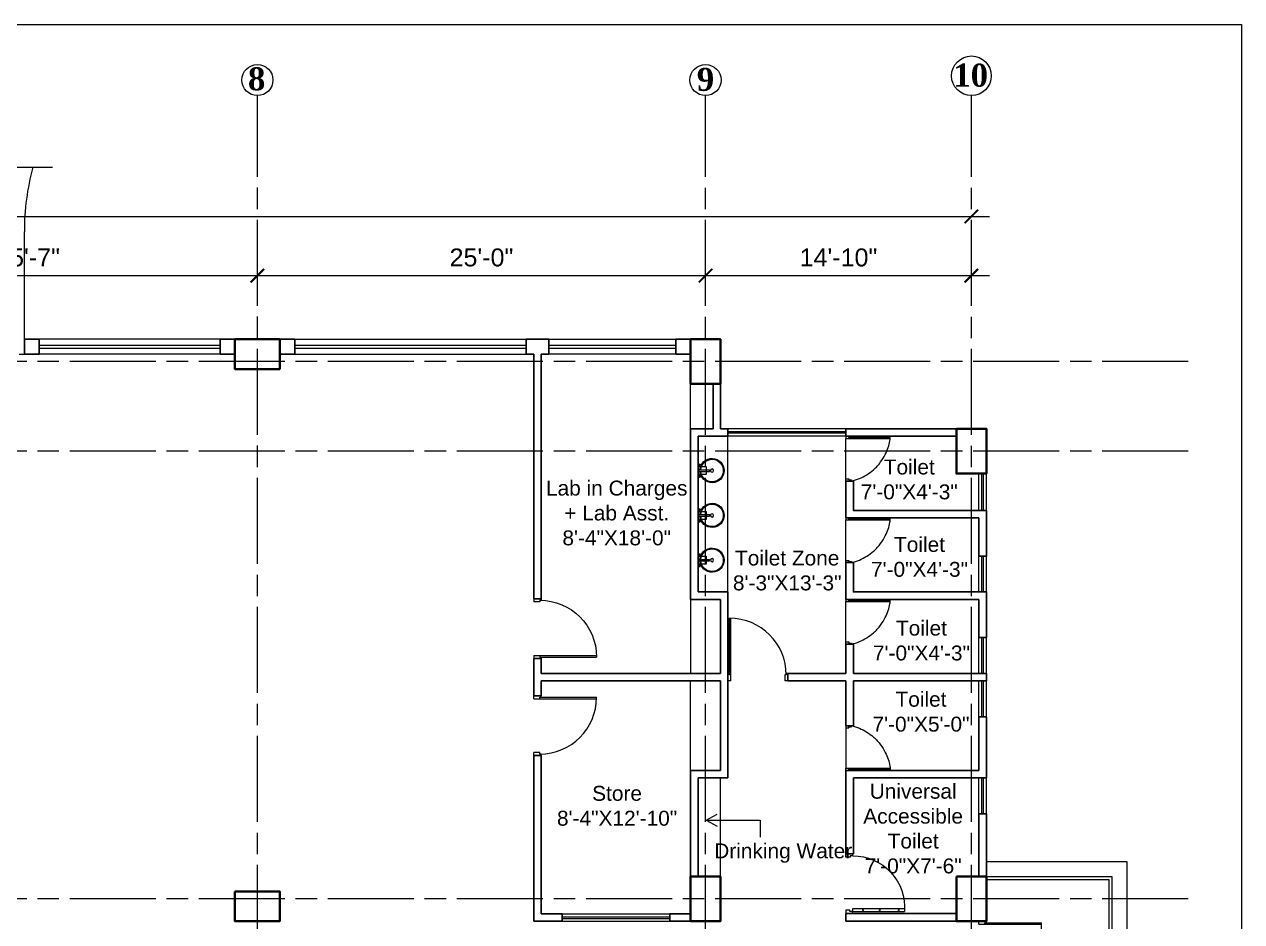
# Model space of a CAD drawing. Header units: inches. Extents: x -12 to 20935469, y -1604 to 24729220.
# Drawn here: x 20833420 to 20834235, y 24724146 to 24724746 of the extents above; entities that cross this region are included whole.
import ezdxf

# ---------------------------------------------------------------- set-up
doc = ezdxf.new("R2010")
doc.units = ezdxf.units.IN
doc.header["$LTSCALE"] = 0.03
doc.header["$MEASUREMENT"] = 0
doc.header["$PDMODE"] = 32
doc.header["$PDSIZE"] = 15
doc.linetypes.add('ACAD_ISO08W100', pattern=[36, 24, -3, 6, -3])
doc.linetypes.add('DASHED2', pattern=[0.375, 0.25, -0.125])
for name, color, linetype, lineweight in [('column', 1, 'Continuous', 40), ('Dim Line', 252, 'Continuous', 13), ('Door', 7, 'Continuous', 18), ('Dot', 253, 'Continuous', 0), ('Glass Line', 252, 'Continuous', 9), ('Grid Line', 252, 'Continuous', 18), ('Hatch', 253, 'Continuous', 15), ('Main Wall', 7, 'Continuous', 30), ('STAIR', 46, 'Continuous', 15), ('TOILET FIXTURE', 142, 'Continuous', 5), ('wind.', 150, 'Continuous', 20)]:
    doc.layers.add(name, color=color, linetype=linetype, lineweight=lineweight)
doc.layers.add('TEXT', color=7, linetype='Continuous')
doc.styles.add('2', font='swisscl.ttf')
doc.styles.add('RomanS', font='arial.ttf', dxfattribs={"height": 12})
doc.styles.get("Standard").update_dxf_attribs({"font": 'timesbd.ttf'})
doc.dimstyles.new('Aec_Arch_I', dxfattribs={"dimscale": 96, "dimtxt": 12, "dimasz": 0.09375, "dimexe": 0.125, "dimexo": 0.125, "dimgap": 0.0625, "dimtad": 1, "dimdec": 0, "dimzin": 3, "dimdsep": 46, "dimlunit": 4, "dimtxsty": 'RomanS', "dimblk1": 'ARCHTICK', "dimblk2": 'ARCHTICK', "dimsah": 1, "dimcen": 0.09375, "dimdle": 0.125, "dimadec": 0, "dimazin": 0, "dimtfac": 0.75, "dimtdec": 0, "dimtmove": 2, "dimatfit": 3, "dimldrblk": 'ARCHTICK', "dimfxl": 1, "dimfrac": 1, "dimtolj": 1, "dimtzin": 0, "dimarcsym": 0})

# ---------------------------------------------------------------- blocks, each defined once
blk = doc.blocks.new('$D40')
at = {"layer": 'Door'}
for p, q in [((1, 4), (1, 42)), ((2, 0), (2, 41.99)), ((1, 5), (0, 5)), ((2, 0), (0, 0)), ((2, 4), (1, 4)), ((39, 4), (38, 4)), ((38, 4), (38, 0)), ((40, 0), (38, 0)), ((40, 5), (38.99, 5)), ((39, 5), (39, 4))]:
    blk.add_line(p, q, dxfattribs=at)
blk.add_arc((1, 4), 38, 0, 90, dxfattribs=at)
blk = doc.blocks.new('sssss-flat-876')
at = {"layer": 'Door', "linetype": 'Continuous', "ltscale": 3}
blk.add_line((3666.52, 84027.2), (3666.52, 84055.74), dxfattribs=at)
at = {"layer": 'Door', "linetype": 'Continuous', "ltscale": 3, "extrusion": (-7.21527e-09, -3.35624e-18, 1), "elevation": 0}
for points in [[(3666.52, 84057.2), (3666.52, 84055.74), (3668.35, 84055.74), (3668.35, 84056.47), (3670.18, 84056.47), (3670.18, 84057.2)], [(3668.35, 84055.74), (3696.16, 84055.74), (3696.16, 84056.47), (3668.35, 84056.47)]]:
    blk.add_lwpolyline(points, close=True, dxfattribs=at)
at = {"layer": 'Door', "linetype": 'Continuous', "ltscale": 3, "flags": 128}
blk.add_lwpolyline([(3670.18, 84027.2, 0.04096), (3675.47, 84028.9, 0.082496), (3684.93, 84034.78, 0.052187), (3689.72, 84039.97, 0.043988), (3692.86, 84045.05, 0.036571), (3694.75, 84049.63, 0.034751), (3695.92, 84054.2, 0.011435), (3696.16, 84055.74)], format="xyb", dxfattribs=at)
at = {"layer": 'Door', "linetype": 'Continuous', "ltscale": 3}
blk.add_lwpolyline([(3666.52, 84027.2), (3666.52, 84028.66), (3668.35, 84028.66), (3668.35, 84027.93), (3670.18, 84027.93), (3670.18, 84027.2)], close=True, dxfattribs=at)
blk = doc.blocks.new('Door_45')
at = {"layer": 'Door'}
for p, q in [((1.5, 4.97), (1.5, 43.97)), ((1.5, 40.03), (2.25, 40.03)), ((2.25, 40.03), (2.25, 39.53)), ((2.25, 39.53), (2.75, 39.53)), ((2.75, 39.53), (2.75, 40.03)), ((2.75, 40.03), (3.5, 40.03)), ((3.5, 44.03), (3.5, 4.97)), ((1.5, 25.77), (2.25, 25.77)), ((2.25, 25.77), (2.25, 25.27)), ((2.25, 25.27), (2.75, 25.27)), ((2.75, 25.77), (3.5, 25.77)), ((2.75, 25.27), (2.75, 25.77)), ((1.5, 12.57), (2.25, 12.57)), ((2.25, 12.57), (2.25, 13.07)), ((2.25, 13.07), (2.75, 13.07)), ((2.75, 13.07), (2.75, 12.57)), ((2.75, 12.57), (3.5, 12.57)), ((0, -0.03), (0, 4.97)), ((0, 4.97), (1.5, 4.97)), ((3.5, 4.97), (1.5, 4.97)), ((1.5, 4.97), (1.5, 2.97)), ((1.5, 2.97), (2.5, 2.97)), ((2.5, 2.97), (2.5, -0.03)), ((42.5, 3), (42.5, -0.03)), ((43.5, 3), (42.5, 3)), ((45, 5), (43.5, 5)), ((43.5, 5), (43.5, 3)), ((45, -0.03), (45, 5)), ((2.5, -0.03), (0, -0.03)), ((42.5, -0.03), (45, -0.03))]:
    blk.add_line(p, q, dxfattribs=at)
blk.add_arc((4.66, 5.26), 38.84, 359.62325, 94.66847, dxfattribs=at)
blk = doc.blocks.new('7-flat-72')
at = {"layer": 'Glass Line', "color": 8, "ltscale": 20}
for p, q in [((-64476.55, 376959.41), (-64476.55, 376966.61)), ((-64475.47, 376966.61), (-64476.55, 376966.61)), ((-64475.47, 376959.41), (-64475.47, 376966.61)), ((-64478.71, 376960.49), (-64480.33, 376960.49)), ((-64480.33, 376959.52), (-64480.33, 376960.49)), ((-64478.71, 376959.52), (-64480.33, 376959.52)), ((-64480.33, 376959.05), (-64480.33, 376959.41)), ((-64478.71, 376959.41), (-64480.33, 376959.41)), ((-64478.71, 376959.05), (-64480.33, 376959.05)), ((-64480.28, 376959.52), (-64480.28, 376960.49)), ((-64480.15, 376959.52), (-64480.15, 376960.49)), ((-64480.15, 376959.41), (-64480.15, 376959.52)), ((-64479.92, 376959.52), (-64479.92, 376960.49)), ((-64479.52, 376959.52), (-64479.52, 376960.49)), ((-64479.13, 376959.52), (-64479.13, 376960.49)), ((-64478.9, 376959.52), (-64478.9, 376960.49)), ((-64478.89, 376959.41), (-64478.89, 376959.52)), ((-64478.77, 376959.52), (-64478.77, 376960.49)), ((-64478.71, 376959.52), (-64478.71, 376960.49)), ((-64478.71, 376959.05), (-64478.71, 376959.41)), ((-64475.11, 376959.41), (-64476.91, 376959.41)), ((-64476.91, 376959.05), (-64476.91, 376959.41)), ((-64475.11, 376959.05), (-64476.91, 376959.05)), ((-64475.11, 376959.05), (-64475.11, 376959.41)), ((-64473.31, 376960.49), (-64471.69, 376960.49)), ((-64473.31, 376959.52), (-64473.31, 376960.49)), ((-64473.31, 376959.52), (-64471.69, 376959.52)), ((-64473.31, 376959.05), (-64473.31, 376959.41)), ((-64473.31, 376959.41), (-64471.69, 376959.41)), ((-64473.31, 376959.05), (-64471.69, 376959.05)), ((-64473.26, 376959.52), (-64473.26, 376960.49)), ((-64473.13, 376959.52), (-64473.13, 376960.49)), ((-64473.13, 376959.41), (-64473.13, 376959.52)), ((-64472.9, 376959.52), (-64472.9, 376960.49)), ((-64472.5, 376959.52), (-64472.5, 376960.49)), ((-64472.11, 376959.52), (-64472.11, 376960.49)), ((-64471.88, 376959.52), (-64471.88, 376960.49)), ((-64471.87, 376959.41), (-64471.87, 376959.52)), ((-64471.75, 376959.52), (-64471.75, 376960.49)), ((-64471.69, 376959.52), (-64471.69, 376960.49)), ((-64471.69, 376959.05), (-64471.69, 376959.41))]:
    blk.add_line(p, q, dxfattribs=at)
blk.add_circle((-64476.02, 376968.4, 0), 1.08, dxfattribs=at)
for radius, start, end in [(8.1, 273.83345, 266.18834), (7.55, 274.11503, 265.90676)]:
    blk.add_arc((-64476.02, 376968.4, 0), radius, start, end, dxfattribs=at)
blk = doc.blocks.new('SFSFSFS-flat-72')
at = {"layer": 'TOILET FIXTURE', "ltscale": 0.2}
blk.add_lwpolyline([(-3918.47, -3608.1), (-3918.47, -3602.7), (-3923.87, -3602.7), (-3923.87, -3608.1)], close=True, dxfattribs=at)
at = {"layer": 'TOILET FIXTURE', "ltscale": 20}
blk.add_blockref('7-flat-72', (60554.84, -380567.16), dxfattribs=at)
blk = doc.blocks.new('_ArchTick')
at = {"color": 0, "linetype": 'ByBlock', "lineweight": 35, "const_width": 0.15}
blk.add_lwpolyline([(-0.5, -0.5), (0.5, 0.5)], dxfattribs=at)
blk = doc.blocks.new('*D23')
at = {"layer": 'Defpoints', "color": 0, "transparency": 16777216}
for p in [(20832166.78, 24724578.17), (20832473.78, 24724578.17), (20832473.78, 24724578.17)]:
    blk.add_point(p, dxfattribs=at)
at = {"layer": 'Dim Line', "color": 0, "lineweight": -2, "transparency": 16777216}
for p, q in [((20832154.78, 24724578.17), (20832485.78, 24724578.17)), ((20832166.78, 24724566.17), (20832166.78, 24724566.17)), ((20832473.78, 24724566.17), (20832473.78, 24724566.17))]:
    blk.add_line(p, q, dxfattribs=at)
at = {"layer": 'Dim Line', "color": 0, "lineweight": -2, "transparency": 16777216, "xscale": 9, "yscale": 9, "zscale": 9, "rotation": 180}
blk.add_blockref('_ArchTick', (20832166.78, 24724578.17), dxfattribs=at)
at = {"layer": 'Dim Line', "color": 0, "lineweight": -2, "transparency": 16777216, "xscale": 9, "yscale": 9, "zscale": 9}
blk.add_blockref('_ArchTick', (20832473.78, 24724578.17), dxfattribs=at)
at = {"layer": 'Dim Line', "color": 0, "transparency": 16777216, "insert": (20832320.28, 24724590.29), "char_height": 12, "attachment_point": 5, "style": 'RomanS'}
blk.add_mtext('\\A1;25\'-7"', dxfattribs=at)
blk = doc.blocks.new('*D10')
at = {"layer": 'Defpoints', "color": 0, "transparency": 16777216}
for p in [(20832473.78, 24724578.17), (20832773.78, 24724578.17), (20832773.78, 24724578.17)]:
    blk.add_point(p, dxfattribs=at)
at = {"layer": 'Dim Line', "color": 0, "lineweight": -2, "transparency": 16777216}
blk.add_line((20832461.78, 24724578.17), (20832785.78, 24724578.17), dxfattribs=at)
at = {"layer": 'Dim Line', "color": 0, "lineweight": -2, "transparency": 16777216, "xscale": 9, "yscale": 9, "zscale": 9, "rotation": 180}
blk.add_blockref('_ArchTick', (20832473.78, 24724578.17), dxfattribs=at)
at = {"layer": 'Dim Line', "color": 0, "lineweight": -2, "transparency": 16777216, "xscale": 9, "yscale": 9, "zscale": 9}
blk.add_blockref('_ArchTick', (20832773.78, 24724578.17), dxfattribs=at)
at = {"layer": 'Dim Line', "color": 0, "transparency": 16777216, "insert": (20832623.78, 24724590.29), "char_height": 12, "attachment_point": 5, "style": 'RomanS'}
blk.add_mtext('\\A1;25\'-0"', dxfattribs=at)
blk = doc.blocks.new('*D11')
at = {"layer": 'Defpoints', "color": 0, "transparency": 16777216}
for p in [(20832773.78, 24724578.17), (20832951.75, 24724578.17), (20832951.75, 24724578.17)]:
    blk.add_point(p, dxfattribs=at)
at = {"layer": 'Dim Line', "color": 0, "lineweight": -2, "transparency": 16777216}
for p, q in [((20832761.78, 24724578.17), (20832963.75, 24724578.17)), ((20832951.75, 24724566.17), (20832951.75, 24724566.17))]:
    blk.add_line(p, q, dxfattribs=at)
at = {"layer": 'Dim Line', "color": 0, "lineweight": -2, "transparency": 16777216, "xscale": 9, "yscale": 9, "zscale": 9, "rotation": 180}
blk.add_blockref('_ArchTick', (20832773.78, 24724578.17), dxfattribs=at)
at = {"layer": 'Dim Line', "color": 0, "lineweight": -2, "transparency": 16777216, "xscale": 9, "yscale": 9, "zscale": 9}
blk.add_blockref('_ArchTick', (20832951.75, 24724578.17), dxfattribs=at)
at = {"layer": 'Dim Line', "color": 0, "transparency": 16777216, "insert": (20832862.77, 24724590.29), "char_height": 12, "attachment_point": 5, "style": 'RomanS'}
blk.add_mtext('\\A1;14\'-10"', dxfattribs=at)
blk = doc.blocks.new('*D13')
at = {"layer": 'Defpoints', "color": 0, "transparency": 16777216}
for p in [(20832951.75, 24724617.81), (20830948.31, 24724610.75), (20832951.75, 24724610.75)]:
    blk.add_point(p, dxfattribs=at)
at = {"layer": 'Dim Line', "color": 0, "lineweight": -2, "transparency": 16777216}
for p, q in [((20830948.31, 24724622.75), (20830948.31, 24724629.81)), ((20832951.75, 24724622.75), (20832951.75, 24724629.81)), ((20830936.31, 24724617.81), (20832963.75, 24724617.81))]:
    blk.add_line(p, q, dxfattribs=at)
at = {"layer": 'Dim Line', "color": 0, "lineweight": -2, "transparency": 16777216, "xscale": 9, "yscale": 9, "zscale": 9, "rotation": 180}
blk.add_blockref('_ArchTick', (20830948.31, 24724617.81), dxfattribs=at)
at = {"layer": 'Dim Line', "color": 0, "lineweight": -2, "transparency": 16777216, "xscale": 9, "yscale": 9, "zscale": 9}
blk.add_blockref('_ArchTick', (20832951.75, 24724617.81), dxfattribs=at)
at = {"layer": 'Dim Line', "color": 0, "transparency": 16777216, "insert": (20831950.03, 24724629.94), "char_height": 12, "attachment_point": 5, "style": 'RomanS'}
blk.add_mtext('\\A1;166\'-11"', dxfattribs=at)
blk = doc.blocks.new('fff')
at = {"layer": 'Grid Line', "color": 252, "linetype": 'ACAD_ISO08W100', "lineweight": 9, "ltscale": 80, "true_color": 0x939598}
for p, q in [((20832473.78, 24723521.11), (20832473.78, 24724698.79)), ((20832773.78, 24723521.1), (20832773.78, 24724698.78)), ((20832951.75, 24723521.1), (20832951.75, 24724698.78)), ((20833096.95, 24724520.61), (20830726.15, 24724520.61)), ((20833096.95, 24724460.62), (20830726.15, 24724460.62)), ((20833096.95, 24724160.75), (20830726.15, 24724160.75))]:
    blk.add_line(p, q, dxfattribs=at)
at = {"layer": 'Dim Line'}
for base, p1, p2, picture, middle in [((20832951.75, 24724617.81), (20830948.31, 24724610.75), (20832951.75, 24724610.75), '*D13', (20831950.03, 24724629.94)), ((20832473.78, 24724578.17), (20832166.78, 24724578.17), (20832473.78, 24724578.17), '*D23', (20832320.28, 24724590.29)), ((20832773.78, 24724578.17), (20832473.78, 24724578.17), (20832773.78, 24724578.17), '*D10', (20832623.78, 24724590.29)), ((20832951.75, 24724578.17), (20832773.78, 24724578.17), (20832951.75, 24724578.17), '*D11', (20832862.77, 24724590.29))]:
    dim = blk.add_linear_dim(base=base, p1=p1, p2=p2, dimstyle='Aec_Arch_I', dxfattribs=at)
    dim.commit()
    dim.dimension.update_dxf_attribs({"geometry": picture, "text_midpoint": middle})

msp = doc.modelspace()

# ---------------------------------------------------------------- linework, layer by layer
for p, q in [((20833590.89, 24724535.62), (20833590.89, 24724525.62)), ((20833600.89, 24724535.62), (20833600.89, 24724525.63)), ((20833865.89, 24724475.61), (20833865.89, 24724505.6)), ((20833890.89, 24724366.38), (20833890.89, 24724470.61)), ((20833885.89, 24724175.72), (20833885.89, 24724241.76)), ((20834063.86, 24724185.72), (20834157.86, 24724185.72)), ((20834157.86, 24724185.72), (20834157.86, 24723635.73))]:
    msp.add_line(p, q)
at = {"layer": 'column', "lineweight": 40, "ltscale": 20}
for points in [[(20833560.89, 24724535.62), (20833560.89, 24724515.62), (20833590.89, 24724515.62), (20833590.89, 24724535.62)], [(20833865.89, 24724535.61), (20833885.89, 24724535.61), (20833885.89, 24724505.61), (20833865.89, 24724505.61)], [(20834043.86, 24724475.61), (20834063.86, 24724475.61), (20834063.86, 24724445.61), (20834043.86, 24724445.61)], [(20833865.89, 24724175.72), (20833885.89, 24724175.72), (20833885.89, 24724145.75), (20833865.89, 24724145.75)], [(20834043.86, 24724175.75), (20834063.86, 24724175.75), (20834063.86, 24724145.75), (20834043.86, 24724145.75)], [(20833560.89, 24724165.74), (20833560.89, 24724145.74), (20833590.89, 24724145.75), (20833590.89, 24724165.75)]]:
    msp.add_lwpolyline(points, close=True, dxfattribs=at)
at = {"layer": 'Defpoints'}
msp.add_lwpolyline([(20831795.89, 24724746.49), (20834234.75, 24724746.49), (20834234.75, 24723287.97), (20831795.89, 24723287.97)], close=True, dxfattribs=at)
at = {"layer": 'Dot', "color": 0, "linetype": 'DASHED2', "lineweight": 20, "ltscale": 500}
msp.add_line((20833275.89, 24724525.62), (20833419.89, 24724525.62), dxfattribs=at)
at = {"layer": 'Hatch'}
for p, q in [((20833357.69, 24724650.87), (20833438.71, 24724650.87)), ((20833419.89, 24724535.62), (20833419.89, 24724607.62))]:
    msp.add_line(p, q, dxfattribs=at)
at = {"layer": 'Hatch', "lineweight": 5}
for p, q in [((20833865.89, 24724361.38), (20833865.89, 24724311.76)), ((20833865.89, 24724246.76), (20833865.89, 24724306.76))]:
    msp.add_line(p, q, dxfattribs=at)
at = {"layer": 'Hatch'}
msp.add_arc((20833587.89, 24724607.62), 168, 165.08095, 180, dxfattribs=at)
at = {"layer": 'Main Wall', "lineweight": 30}
for p, q in [((20833419.89, 24724535.62), (20833419.89, 24724525.62)), ((20833560.89, 24724535.62), (20833550.89, 24724535.62)), ((20833550.89, 24724535.62), (20833550.89, 24724525.62)), ((20833550.89, 24724525.62), (20833560.89, 24724525.62)), ((20833760.89, 24724525.63), (20833755.89, 24724525.63)), ((20833760.89, 24724361.76), (20833760.89, 24724525.68)), ((20833760.89, 24724525.68), (20833760.89, 24724525.63)), ((20833770.89, 24724529.71), (20833770.89, 24724529.71)), ((20833865.89, 24724531.71), (20833865.89, 24724531.71)), ((20833865.89, 24724529.71), (20833865.89, 24724529.71)), ((20833880.89, 24724475.61), (20833880.89, 24724505.61)), ((20833885.89, 24724475.61), (20833885.89, 24724505.61)), ((20833865.89, 24724361.38), (20833865.89, 24724475.61)), ((20833880.89, 24724475.61), (20833865.89, 24724475.61)), ((20833890.89, 24724475.61), (20833885.89, 24724475.61)), ((20833890.89, 24724470.61), (20833890.89, 24724475.61)), ((20834043.86, 24724475.61), (20833969.89, 24724475.61)), ((20833969.89, 24724470.61), (20833969.89, 24724475.61)), ((20833870.89, 24724366.38), (20833870.89, 24724470.61)), ((20833890.89, 24724470.61), (20833870.89, 24724470.61)), ((20834043.86, 24724470.61), (20833969.89, 24724470.61)), ((20833974.89, 24724440.61), (20833969.89, 24724440.61)), ((20834063.86, 24724390.38), (20834063.86, 24724420.99)), ((20833969.89, 24724415.99), (20834058.86, 24724415.99)), ((20833969.89, 24724385.99), (20833974.89, 24724385.99)), ((20834058.86, 24724390.38), (20834063.86, 24724390.38)), ((20833760.89, 24724361.76), (20833765.89, 24724361.76)), ((20833885.89, 24724361.38), (20833865.89, 24724361.38)), ((20833890.89, 24724366.38), (20833870.89, 24724366.38)), ((20833885.89, 24724311.76), (20833885.89, 24724361.38)), ((20833890.89, 24724311.76), (20833890.89, 24724366.38)), ((20833969.89, 24724361.38), (20834058.86, 24724361.38)), ((20833969.89, 24724331.38), (20833974.89, 24724331.38)), ((20834058.86, 24724335.76), (20834063.86, 24724335.76)), ((20833760.89, 24724296.76), (20833760.89, 24724321.76)), ((20833760.89, 24724321.76), (20833765.89, 24724321.76)), ((20833765.89, 24724321.76), (20833765.89, 24724311.76)), ((20833765.89, 24724311.76), (20833885.89, 24724311.76)), ((20833890.89, 24724241.76), (20833890.89, 24724311.76)), ((20833930.89, 24724306.76), (20833930.89, 24724311.76)), ((20833765.89, 24724306.76), (20833885.89, 24724306.76)), ((20833765.89, 24724306.76), (20833765.89, 24724296.76)), ((20833885.89, 24724246.76), (20833885.89, 24724306.76)), ((20833930.89, 24724306.76), (20833969.89, 24724306.76)), ((20833969.89, 24724276.76), (20833969.89, 24724306.76)), ((20833974.89, 24724276.76), (20833974.89, 24724306.76)), ((20833760.89, 24724296.76), (20833765.89, 24724296.76)), ((20834058.86, 24724282.76), (20834063.86, 24724282.76)), ((20834063.86, 24724241.76), (20834063.86, 24724282.76)), ((20833969.89, 24724276.76), (20833974.89, 24724276.76)), ((20833760.89, 24724145.74), (20833760.89, 24724256.76)), ((20833760.89, 24724256.76), (20833765.89, 24724256.76)), ((20833765.89, 24724150.74), (20833765.89, 24724256.76)), ((20833865.89, 24724175.74), (20833865.89, 24724246.76)), ((20833885.89, 24724246.76), (20833865.89, 24724246.76)), ((20833969.89, 24724190.92), (20833969.89, 24724246.76)), ((20833969.89, 24724246.76), (20834058.86, 24724246.76)), ((20833870.89, 24724175.74), (20833870.89, 24724241.76)), ((20833890.89, 24724241.76), (20833870.89, 24724241.76)), ((20833974.89, 24724190.92), (20833974.89, 24724241.76)), ((20833974.89, 24724241.76), (20834063.86, 24724241.76)), ((20834058.86, 24724217.76), (20834063.86, 24724217.76)), ((20834058.86, 24724217.76), (20834058.86, 24724175.74)), ((20834063.86, 24724175.74), (20834063.86, 24724217.76)), ((20833969.89, 24724190.92), (20833974.89, 24724190.92)), ((20833779.89, 24724150.74), (20833765.89, 24724150.74)), ((20833779.89, 24724150.74), (20833779.89, 24724145.74)), ((20833865.89, 24724150.75), (20833851.89, 24724150.74)), ((20833851.89, 24724150.74), (20833851.89, 24724145.74)), ((20833865.89, 24724150.75), (20833865.89, 24724150.75)), ((20833969.89, 24724150.92), (20834043.86, 24724150.92)), ((20833969.89, 24724150.92), (20833969.89, 24724145.9)), ((20833974.89, 24724150.92), (20833969.89, 24724150.92)), ((20833779.89, 24724145.74), (20833760.89, 24724145.74)), ((20833865.89, 24724145.75), (20833851.89, 24724145.74)), ((20833969.89, 24724145.9), (20834043.86, 24724145.9))]:
    msp.add_line(p, q, dxfattribs=at)
for points in [[(20833419.89, 24724535.62), (20833429.89, 24724535.62), (20833429.89, 24724525.62), (20833419.89, 24724525.62)], [(20833855.89, 24724535.62), (20833865.89, 24724535.62), (20833865.89, 24724525.63), (20833855.89, 24724525.63)]]:
    msp.add_lwpolyline(points, close=True, dxfattribs=at)
at = {"layer": 'Main Wall'}
msp.add_lwpolyline([(20833590.89, 24724535.62), (20833600.89, 24724535.62), (20833600.89, 24724525.63), (20833590.89, 24724525.63)], close=True, dxfattribs=at)
at = {"layer": 'Main Wall', "lineweight": 30}
for points in [[(20833755.89, 24724525.63), (20833755.89, 24724535.62), (20833770.9, 24724535.62), (20833770.9, 24724525.63), (20833765.89, 24724525.63), (20833765.89, 24724361.76)], [(20833969.89, 24724440.61), (20833969.89, 24724415.99)], [(20833974.89, 24724440.61), (20833974.89, 24724420.99), (20834063.86, 24724420.99)], [(20834058.86, 24724415.99), (20834058.86, 24724390.38)], [(20833969.89, 24724385.99), (20833969.89, 24724361.38)], [(20833974.89, 24724385.99), (20833974.89, 24724366.38), (20834063.86, 24724366.38), (20834063.86, 24724335.76)], [(20834058.86, 24724361.38), (20834058.86, 24724335.76)], [(20833969.89, 24724331.38), (20833969.89, 24724311.76)], [(20833974.89, 24724331.38), (20833974.89, 24724311.76)], [(20833969.89, 24724311.76), (20833930.89, 24724311.76)], [(20833974.89, 24724306.76), (20834063.86, 24724306.76), (20834063.86, 24724311.76), (20833974.89, 24724311.76)], [(20834058.86, 24724282.76), (20834058.86, 24724246.76)]]:
    msp.add_lwpolyline(points, dxfattribs=at)
at = {"layer": 'STAIR', "color": 253, "lineweight": 5}
for p, q in [((20833876.29, 24724213.45), (20833883.59, 24724217.49)), ((20833876.29, 24724213.45), (20833912.52, 24724213.45)), ((20833876.29, 24724213.45), (20833883.59, 24724209.42)), ((20833912.52, 24724213.45), (20833912.52, 24724202.21)), ((20834063.86, 24724175.72), (20834147.86, 24724175.72)), ((20834063.86, 24724173.72), (20834145.86, 24724173.72)), ((20834145.86, 24724173.72), (20834145.86, 24723635.73)), ((20834147.86, 24724175.72), (20834147.86, 24723635.73))]:
    msp.add_line(p, q, dxfattribs=at)
at = {"layer": 'TEXT'}
for centre, radius in [((20833575.89, 24724709.21), 10.42), ((20833875.89, 24724709.2), 10.42), ((20834053.86, 24724712.05), 13.27)]:
    msp.add_circle(centre, radius, dxfattribs=at)
at = {"layer": 'wind.', "lineweight": 5}
for p, q in [((20833550.89, 24724535.62), (20833429.89, 24724535.62)), ((20833600.89, 24724535.62), (20833755.89, 24724535.62)), ((20833770.9, 24724535.62), (20833855.89, 24724535.62)), ((20833550.89, 24724525.62), (20833429.89, 24724525.62)), ((20833600.89, 24724531.62), (20833755.89, 24724531.62)), ((20833600.89, 24724529.62), (20833755.89, 24724529.62)), ((20833600.89, 24724525.62), (20833755.89, 24724525.63)), ((20833770.9, 24724531.68), (20833855.89, 24724531.71)), ((20833770.9, 24724529.68), (20833855.89, 24724529.71)), ((20833770.9, 24724525.71), (20833855.89, 24724525.71)), ((20833969.89, 24724475.61), (20833890.89, 24724475.61)), ((20833969.89, 24724473.61), (20833890.89, 24724473.61)), ((20833969.89, 24724472.61), (20833890.89, 24724472.61)), ((20833969.89, 24724470.61), (20833890.89, 24724470.61)), ((20834058.86, 24724420.99), (20834058.86, 24724445.61)), ((20834060.86, 24724420.99), (20834060.86, 24724445.61)), ((20834061.86, 24724420.99), (20834061.86, 24724445.61)), ((20834063.86, 24724420.99), (20834063.86, 24724445.61)), ((20834058.86, 24724366.38), (20834058.86, 24724390.38)), ((20834060.86, 24724366.38), (20834060.86, 24724390.38)), ((20834061.86, 24724366.38), (20834061.86, 24724390.38)), ((20834063.86, 24724366.38), (20834063.86, 24724390.38)), ((20834058.86, 24724311.76), (20834058.86, 24724335.76)), ((20834060.86, 24724311.76), (20834060.86, 24724335.76)), ((20834061.86, 24724311.76), (20834061.86, 24724335.76)), ((20834063.86, 24724311.76), (20834063.86, 24724335.76)), ((20834058.86, 24724282.76), (20834058.86, 24724306.76)), ((20834060.86, 24724282.76), (20834060.86, 24724306.76)), ((20834061.86, 24724282.76), (20834061.86, 24724306.76)), ((20834063.86, 24724282.76), (20834063.86, 24724306.76)), ((20834058.86, 24724217.76), (20834058.86, 24724241.76)), ((20834060.86, 24724217.76), (20834060.86, 24724241.76)), ((20834061.86, 24724217.76), (20834061.86, 24724241.76)), ((20834063.86, 24724217.76), (20834063.86, 24724241.76)), ((20833779.89, 24724150.74), (20833851.89, 24724150.74)), ((20833779.89, 24724148.74), (20833851.89, 24724148.74)), ((20833779.89, 24724147.74), (20833851.89, 24724147.74)), ((20833779.89, 24724145.74), (20833865.89, 24724145.74))]:
    msp.add_line(p, q, dxfattribs=at)
at = {"layer": 'wind.'}
for p, q in [((20833429.89, 24724531.68), (20833550.89, 24724531.71)), ((20833429.89, 24724529.68), (20833550.89, 24724529.71)), ((20833590.89, 24724531.62), (20833590.89, 24724531.62)), ((20833590.89, 24724529.62), (20833590.89, 24724529.62))]:
    msp.add_line(p, q, dxfattribs=at)

# ---------------------------------------------------------------- block references
msp.add_blockref('fff', (1102.11, 0))
at = {"layer": 'Door', "ltscale": 20}
for p in [(20830303.37, 24640413.41), (20830303.37, 24640358.79), (20830303.37, 24640304.18)]:
    msp.add_blockref('sssss-flat-876', p, dxfattribs=at)
at = {"layer": 'Door', "xscale": -1, "rotation": 270}
msp.add_blockref('$D40', (20833760.89, 24724321.76), dxfattribs=at)
at = {"layer": 'Door'}
msp.add_blockref('$D40', (20833890.89, 24724306.76), dxfattribs=at)
at = {"layer": 'Door', "rotation": 270}
for p in [(20833760.89, 24724296.76), (20834058.86, 24724145.75)]:
    msp.add_blockref('$D40', p, dxfattribs=at)
at = {"layer": 'Door', "ltscale": 20, "xscale": -1, "rotation": 180}
msp.add_blockref('sssss-flat-876', (20830303.37, 24808303.96), dxfattribs=at)
at = {"layer": 'Door', "color": 250, "ltscale": 20, "xscale": -0.8888888888759539, "yscale": 0.8888888888759539, "zscale": 0.8888888888759539, "rotation": 270}
msp.add_blockref('Door_45', (20833969.92, 24724150.92), dxfattribs=at)
at = {"layer": 'TOILET FIXTURE', "ltscale": 20, "xscale": -1, "rotation": 270}
for p in [(20837478.99, 24728368.79), (20837478.99, 24728338.79), (20837478.99, 24728308.79)]:
    msp.add_blockref('SFSFSFS-flat-72', p, dxfattribs=at)

# ---------------------------------------------------------------- texts
at = {"layer": 'TEXT', "char_height": 15.435, "width": 227.4581, "attachment_point": 8, "rotation": 0}
for s, insert in [('\\A1;10', (20834053.35, 24724704.49)), ('\\A1;8', (20833575.38, 24724702.04)), ('\\A1;9', (20833875.85, 24724701.72))]:
    msp.add_mtext(s, dxfattribs=dict(at, insert=insert))
at = {"layer": 'TEXT', "color": 30, "lineweight": 5, "ltscale": 20, "char_height": 10, "attachment_point": 2, "style": '2'}
for s, width, gutter_width, insert in [('{\\fArial|b0|i0|c0|p34;\\C0;Toilet \\P7\'-0"X4\'-3"}', 104.7597, 0.5, (20834012.25, 24724455.04)), ('{\\fArial|b0|i0|c0|p34;\\C0;Lab in Charges + Lab Asst. \\P8\'-4"X18\'-0"}', 97.7774, 0.5, (20833816.42, 24724440.9)), ('{\\fArial|b0|i0|c0|p34;\\C0;Toilet \\P7\'-0"X4\'-3"}', 104.7597, 0.5, (20834019.11, 24724403.16)), ('{\\fArial|b0|i0|c0|p34;\\C0;Toilet Zone\\P8\'-3"X13\'-3"}', 104.7597, 0.5, (20833930.55, 24724394.06)), ('{\\fArial|b0|i0|c0|p34;\\C0;Toilet \\P7\'-0"X4\'-3"}', 104.7597, 0.5, (20834020.4, 24724347.13)), ('{\\fArial|b0|i0|c0|p34;\\C0;Toilet \\P7\'-0"X5\'-0"}', 104.7597, 0.5, (20834020.1, 24724299.47)), ('{\\fArial|b0|i0|c0|p34;\\C0;Universal Accessible Toilet\\P7\'-0"X7\'-6"}', 88.036, 0.35, (20834014.85, 24724237.87)), ('{\\fArial|b0|i0|c0|p34;\\C0;Store\\P8\'-4"X12\'-10"}', 104.7597, 0.5, (20833816.67, 24724236.46)), ('\\pxsm1;{\\fArial|b0|i0|c0|p34;\\C0;Drinking Water }', 88.5626, 0.282, (20833927.86, 24724197.94))]:
    msp.add_mtext_dynamic_manual_height_columns(s, width=width, gutter_width=gutter_width, heights=[0], dxfattribs=dict(at, insert=insert))

doc.saveas('drawing.dxf')
